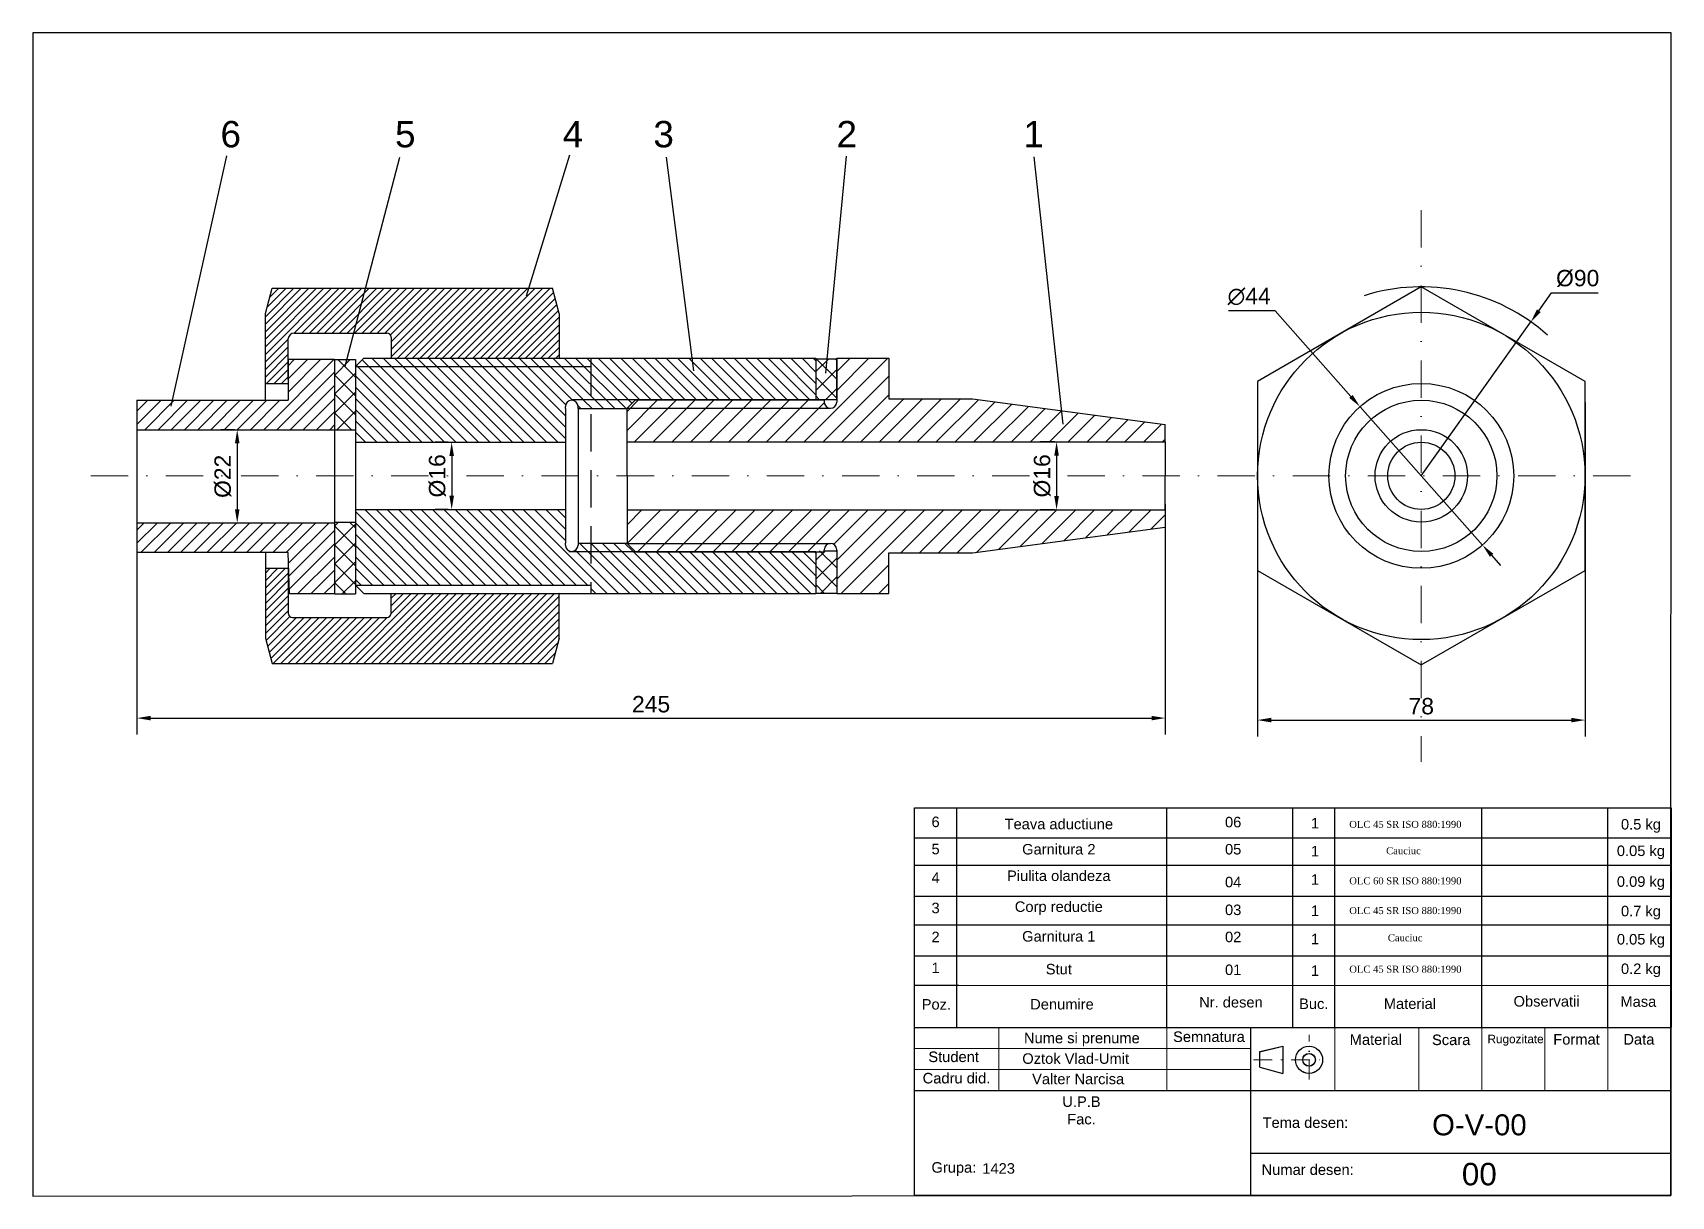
# Model space of a CAD drawing. Header units: millimetres. Extents: x -1107 to 12781, y -332 to 297.
# Drawn here: x -1107.3 to -717.3, y -331.6 to -54.6 of the extents above; entities that cross this region are included whole.
import ezdxf

# ---------------------------------------------------------------- set-up
doc = ezdxf.new("R2010")
doc.units = ezdxf.units.MM
doc.header["$LTSCALE"] = 0.7
for name, pattern in [('DASHDOT', [25.4, 12.7, -6.35, 0, -6.35]), ('DASHDOT2', [12.7, 6.35, -3.175, 0, -3.175]), ('DASHED', [19.05, 12.7, -6.35])]:
    doc.linetypes.add(name, pattern=pattern)
for name, color, linetype, lineweight in [('AXE', 1, 'DASHDOT', 5), ('Chenar', 250, 'Continuous', 30), ('cote', 250, 'DASHDOT', 15), ('hasuri', 250, 'Continuous', 15), ('indicator', 250, 'Continuous', 30), ('Muchii Acoperote', 250, 'DASHED', 30), ('Muchii Groase', 250, 'Continuous', 30)]:
    doc.layers.add(name, color=color, linetype=linetype, lineweight=lineweight)
doc.layers.add('muchii subtiri', color=250, linetype='Continuous')
doc.styles.get("Standard").update_dxf_attribs({"font": 'arial.ttf'})
doc.dimstyles.new('a3', dxfattribs={"dimscale": 1.3, "dimtxt": 3, "dimasz": 2.5, "dimexe": 3, "dimexo": 0.625, "dimgap": 1, "dimtad": 1, "dimtoh": 1, "dimdec": 0, "dimtxsty": 'Standard', "dimcen": 2.5, "dimadec": 0, "dimazin": 0, "dimtfac": 1, "dimtdec": 0, "dimtmove": 0, "dimatfit": 0, "dimfxl": 1, "dimarcsym": 0})

# ---------------------------------------------------------------- blocks, each defined once
blk = doc.blocks.new('*D42')
at = {"layer": 'cote', "color": 0, "linetype": 'Continuous', "lineweight": -2, "transparency": 16777216}
for p, q in [((-864.01, -151.98), (-867.5, -151.98)), ((-863.6, -155.23), (-863.6, -164.89)), ((-864.01, -168.14), (-867.5, -168.14))]:
    blk.add_line(p, q, dxfattribs=at)
at = {"layer": 'cote', "color": 0, "linetype": 'Continuous', "transparency": 16777216}
for points in [[(-864.14, -155.23), (-863.05, -155.23), (-863.6, -151.98)], [(-864.14, -164.89), (-863.05, -164.89), (-863.6, -168.14)]]:
    blk.add_solid(points, dxfattribs=at)
at = {"layer": 'Defpoints', "color": 0, "linetype": 'Continuous', "transparency": 16777216}
for p in [(-863.2, -151.98), (-863.6, -168.14), (-863.2, -168.14)]:
    blk.add_point(p, dxfattribs=at)
at = {"layer": 'cote', "color": 0, "linetype": 'Continuous', "transparency": 16777216, "insert": (-867, -160.06), "char_height": 3.9, "attachment_point": 5, "rotation": 90}
blk.add_mtext('%%c16', dxfattribs=at)
blk = doc.blocks.new('*D43')
at = {"layer": 'cote', "color": 0, "linetype": 'Continuous', "lineweight": -2, "transparency": 16777216}
for p, q in [((-1008.39, -152.06), (-1011.48, -152.06)), ((-1007.58, -155.31), (-1007.58, -164.81)), ((-1008.39, -168.06), (-1011.48, -168.06))]:
    blk.add_line(p, q, dxfattribs=at)
at = {"layer": 'cote', "color": 0, "linetype": 'Continuous', "transparency": 16777216}
for points in [[(-1008.12, -155.31), (-1007.04, -155.31), (-1007.58, -152.06)], [(-1008.12, -164.81), (-1007.04, -164.81), (-1007.58, -168.06)]]:
    blk.add_solid(points, dxfattribs=at)
at = {"layer": 'Defpoints', "color": 0, "linetype": 'Continuous', "transparency": 16777216}
for p in [(-1007.58, -152.06), (-1007.58, -168.06), (-1007.58, -168.06)]:
    blk.add_point(p, dxfattribs=at)
at = {"layer": 'cote', "color": 0, "linetype": 'Continuous', "transparency": 16777216, "insert": (-1010.98, -160.06), "char_height": 3.9, "attachment_point": 5, "rotation": 90}
blk.add_mtext('%%c16', dxfattribs=at)
blk = doc.blocks.new('*D44')
at = {"layer": 'cote', "color": 0, "linetype": 'Continuous', "lineweight": -2, "transparency": 16777216}
for p, q in [((-1059.25, -149.06), (-1062.53, -149.06)), ((-1058.63, -152.31), (-1058.63, -168.03)), ((-1059.25, -171.28), (-1062.53, -171.28))]:
    blk.add_line(p, q, dxfattribs=at)
at = {"layer": 'cote', "color": 0, "linetype": 'Continuous', "transparency": 16777216}
for points in [[(-1059.17, -152.31), (-1058.09, -152.31), (-1058.63, -149.06)], [(-1059.17, -168.03), (-1058.09, -168.03), (-1058.63, -171.28)]]:
    blk.add_solid(points, dxfattribs=at)
at = {"layer": 'Defpoints', "color": 0, "linetype": 'Continuous', "transparency": 16777216}
for p in [(-1058.44, -149.06), (-1058.63, -171.28), (-1058.44, -171.28)]:
    blk.add_point(p, dxfattribs=at)
at = {"layer": 'cote', "color": 0, "linetype": 'Continuous', "transparency": 16777216, "insert": (-1062.03, -160.17), "char_height": 3.9, "attachment_point": 5, "rotation": 90}
blk.add_mtext('%%c22', dxfattribs=at)
blk = doc.blocks.new('*D45')
at = {"layer": 'cote', "color": 0, "linetype": 'Continuous', "lineweight": -2, "transparency": 16777216}
for p, q in [((-811.56, -120.76), (-822.67, -120.76)), ((-793.52, -141.15), (-811.56, -120.76)), ((-762.21, -176.54), (-791.37, -143.59)), ((-760.06, -178.97), (-757.9, -181.4))]:
    blk.add_line(p, q, dxfattribs=at)
at = {"layer": 'cote', "color": 0, "linetype": 'Continuous', "transparency": 16777216}
for points in [[(-793.12, -140.79), (-793.93, -141.51), (-791.37, -143.59)], [(-759.65, -178.61), (-760.46, -179.33), (-762.21, -176.54)]]:
    blk.add_solid(points, dxfattribs=at)
at = {"layer": 'Defpoints', "color": 0, "linetype": 'Continuous', "transparency": 16777216}
for p in [(-791.37, -143.59), (-762.21, -176.54)]:
    blk.add_point(p, dxfattribs=at)
at = {"layer": 'cote', "color": 0, "linetype": 'Continuous', "transparency": 16777216, "insert": (-817.77, -117.36), "char_height": 3.9, "attachment_point": 5}
blk.add_mtext('∅44', dxfattribs=at)
blk = doc.blocks.new('*D46')
at = {"layer": 'cote', "color": 0, "linetype": 'Continuous', "lineweight": -2, "transparency": 16777216}
for p, q in [((-748.82, -120.74), (-745.76, -116.45)), ((-745.76, -116.45), (-734.65, -116.45)), ((-776.79, -160.06), (-750.7, -123.39))]:
    blk.add_line(p, q, dxfattribs=at)
at = {"layer": 'cote', "color": 0, "linetype": 'Continuous', "transparency": 16777216}
blk.add_solid([(-749.26, -120.43), (-748.38, -121.06), (-750.7, -123.39)], dxfattribs=at)
at = {"layer": 'Defpoints', "color": 0, "linetype": 'Continuous', "transparency": 16777216}
for p in [(-750.7, -123.39), (-776.79, -160.06)]:
    blk.add_point(p, dxfattribs=at)
at = {"layer": 'cote', "color": 0, "linetype": 'Continuous', "transparency": 16777216, "insert": (-739.56, -113.05), "char_height": 3.9, "attachment_point": 5}
blk.add_mtext('%%C90', dxfattribs=at)
blk = doc.blocks.new('*D47')
at = {"layer": 'cote', "color": 0, "linetype": 'Continuous', "lineweight": -2, "transparency": 16777216}
for p, q in [((-1082.5, -166.8), (-1082.5, -221.63)), ((-837.75, -166.8), (-837.75, -221.63)), ((-1079.25, -217.73), (-841, -217.73))]:
    blk.add_line(p, q, dxfattribs=at)
at = {"layer": 'cote', "color": 0, "linetype": 'Continuous', "transparency": 16777216}
for points in [[(-1079.25, -217.19), (-1079.25, -218.27), (-1082.5, -217.73)], [(-841, -217.19), (-841, -218.27), (-837.75, -217.73)]]:
    blk.add_solid(points, dxfattribs=at)
at = {"layer": 'Defpoints', "color": 0, "linetype": 'Continuous', "transparency": 16777216}
for p in [(-1082.5, -165.99), (-837.75, -165.99), (-837.75, -217.73)]:
    blk.add_point(p, dxfattribs=at)
at = {"layer": 'cote', "color": 0, "linetype": 'Continuous', "transparency": 16777216, "insert": (-960.12, -214.44), "char_height": 3.9, "attachment_point": 5}
blk.add_mtext('245', dxfattribs=at)
blk = doc.blocks.new('*D48')
at = {"layer": 'cote', "color": 0, "linetype": 'Continuous', "lineweight": -2, "transparency": 16777216}
for p, q in [((-815.76, -142.61), (-815.76, -222.1)), ((-737.82, -142.61), (-737.82, -222.1)), ((-812.51, -218.2), (-741.07, -218.2))]:
    blk.add_line(p, q, dxfattribs=at)
at = {"layer": 'cote', "color": 0, "linetype": 'Continuous', "transparency": 16777216}
for points in [[(-812.51, -217.66), (-812.51, -218.75), (-815.76, -218.2)], [(-741.07, -217.66), (-741.07, -218.75), (-737.82, -218.2)]]:
    blk.add_solid(points, dxfattribs=at)
at = {"layer": 'Defpoints', "color": 0, "linetype": 'Continuous', "transparency": 16777216}
for p in [(-815.76, -141.8), (-737.82, -141.8), (-737.82, -218.2)]:
    blk.add_point(p, dxfattribs=at)
at = {"layer": 'cote', "color": 0, "linetype": 'Continuous', "transparency": 16777216, "insert": (-776.79, -214.91), "char_height": 3.9, "attachment_point": 5}
blk.add_mtext('78', dxfattribs=at)

msp = doc.modelspace()

# ---------------------------------------------------------------- hatches: boundary and pattern name
at = {"layer": 'hasuri', "linetype": 'Continuous', "true_color": 0x1de241}
h = msp.add_hatch(dxfattribs=at)
h.set_pattern_fill('ANSI31', color=102, scale=0.7)
h.set_pattern_definition([(45, (-13.2625, 13.0824), (-1.571545, 1.571545), [])])
h.paths.add_polyline_path([(-1035.5, -149.06), (-1035.5, -132.36), (-1046.62, -132.36), (-1046.5, -142.06), (-1082.5, -142.06), (-1082.5, -149.06)])
h.paths.add_polyline_path([(-1046.5, -178.28), (-1046.16, -188.14), (-1035.5, -188.14), (-1035.5, -171.28), (-1082.5, -171.28), (-1082.5, -178.28)])
at = {"layer": 'hasuri', "linetype": 'Continuous'}
h = msp.add_hatch(dxfattribs=at)
h.set_pattern_fill('ANSI37', color=140)
h.set_pattern_definition([(45, (-1237.501, -392.0293), (-2.245064, 2.245064), []), (135, (-1237.501, -392.0293), (-2.245064, -2.245064), [])])
h.paths.add_polyline_path([(-1030.5, -132.36), (-1035.5, -132.36), (-1035.5, -149.06), (-1030.5, -149.06)])
h.paths.add_polyline_path([(-1030.5, -171.06), (-1035.5, -171.06), (-1035.5, -188.14), (-1030.5, -188.14)])
h = msp.add_hatch(dxfattribs=at)
h.set_pattern_fill('ANSI31', color=50)
h.set_pattern_definition([(45, (-13.2625, 13.0824), (-2.245064, 2.245064), [])])
h.paths.add_polyline_path([(-837.75, -147.85), (-883.58, -141.74), (-903.52, -141.74), (-903.52, -132.07), (-915.91, -132.07), (-915.91, -141.98), (-915.91, -142.48, -0.414214), (-917.41, -143.98), (-965.84, -143.98), (-965.84, -151.98), (-837.75, -151.98)])
h.paths.add_polyline_path([(-918.91, -142.48), (-918.91, -141.98), (-963.84, -141.98), (-965.84, -143.98), (-917.41, -143.98, -0.414214)], flags=17)
h.paths.add_polyline_path([(-837.75, -168.14), (-965.84, -168.14), (-965.84, -176.14), (-917.41, -176.14, -0.414214), (-915.91, -177.64), (-915.91, -178.14), (-915.91, -188.05), (-903.52, -188.05), (-903.52, -178.38), (-883.58, -178.38), (-837.75, -172.27)])
h.paths.add_polyline_path([(-917.41, -176.14), (-965.84, -176.14), (-963.92, -178.06), (-920.91, -178.06), (-918.9, -178.14), (-918.91, -177.73, -0.431681)], flags=17)
h = msp.add_hatch(dxfattribs=at)
h.set_pattern_fill('ANSI37', color=230)
h.set_pattern_definition([(45, (-1217.9108, -391.841), (-2.245064, 2.245064), []), (135, (-1217.9108, -391.841), (-2.245064, -2.245064), [])])
h.paths.add_polyline_path([(-920.91, -141.87), (-915.91, -141.87), (-915.91, -132.17), (-920.91, -132.17)])
h.paths.add_polyline_path([(-920.91, -177.87), (-920.91, -187.95), (-915.91, -187.95), (-915.91, -177.87)])
at = {"layer": 'muchii subtiri', "linetype": 'Continuous', "true_color": 0xf98406}
h = msp.add_hatch(dxfattribs=at)
h.set_pattern_fill('ANSI31', color=30, scale=0.4)
h.set_pattern_definition([(45, (-13.2625, 13.0824), (-0.8980256, 0.8980256), [])])
h.paths.add_polyline_path([(-981.99, -132.06), (-981.99, -130.3), (-981.99, -121.41), (-983.6, -115.41), (-1050.32, -115.41), (-1051.92, -121.41), (-1051.92, -138.06), (-1046.55, -138.06), (-1046.62, -132.36), (-1046.5, -132.36), (-1046.5, -127.75, -0.436206), (-1045.11, -126.06), (-1022.98, -126.06, -0.414214), (-1021.98, -127.06), (-1021.98, -132.06)])
h.paths.add_polyline_path([(-983.6, -204.71), (-981.99, -198.71), (-981.99, -189.82), (-981.99, -188.06), (-1021.98, -188.06), (-1021.98, -192.77, -0.414214), (-1022.98, -193.77), (-1045.5, -193.77, -0.414214), (-1046.5, -192.77), (-1046.5, -182.06), (-1051.92, -182.06), (-1051.92, -198.71), (-1050.32, -204.71)])
at = {"layer": 'muchii subtiri', "linetype": 'Continuous'}
h = msp.add_hatch(dxfattribs=at)
h.set_pattern_fill('ANSI31', color=256, scale=0.6, angle=90)
h.set_pattern_definition([(135, (-13.2625, 13.0824), (-1.3470384, -1.3470384), [])])
h.paths.add_polyline_path([(-980.5, -144.06), (-980.5, -143.56, -0.414214), (-979, -142.06), (-979.07, -141.98), (-974.43, -141.98), (-974.43, -134.06), (-1030.5, -134.06), (-1030.5, -134.06), (-1030.5, -152.06), (-980.5, -152.06)])
h.paths.add_polyline_path([(-974.43, -132.06), (-1028.5, -132.06), (-1030.5, -134.06), (-974.43, -134.06)])
h.paths.add_polyline_path([(-920.91, -132.06), (-974.43, -132.06), (-974.43, -134.06), (-974.43, -141.98), (-920.91, -141.98)])
h.paths.add_polyline_path([(-920.91, -178.14), (-963.84, -178.14), (-974.43, -178.09), (-974.43, -188.06), (-920.91, -188.06), (-920.91, -187.95)])
h.paths.add_polyline_path([(-963.84, -141.98), (-974.43, -141.98), (-974.43, -144.06), (-965.84, -144.06), (-965.84, -143.98)])
h.paths.add_polyline_path([(-965.92, -176.06), (-974.43, -176.06), (-974.43, -178.06), (-963.92, -178.06)])
h.paths.add_polyline_path([(-974.43, -141.98), (-979, -142.06, -0.414214), (-977.5, -143.56), (-977.5, -144.06), (-974.43, -144.06)], flags=17)
h.paths.add_polyline_path([(-974.43, -176.06), (-977.5, -176.06), (-977.5, -176.56, -0.414214), (-979, -178.06), (-974.43, -178.06)], flags=17)
h.paths.add_polyline_path([(-974.43, -178.06), (-979, -178.06, -0.414214), (-980.5, -176.56), (-980.5, -176.06), (-980.5, -168.06), (-1030.5, -168.06), (-1030.5, -186.06), (-1030.5, -186.06), (-974.43, -186.06)])

# ---------------------------------------------------------------- linework, layer by layer
at = {"layer": 'AXE'}
for p, q in [((-776.79, -96.83), (-776.79, -228.15)), ((-1093.47, -160.06), (-723.02, -160.06))]:
    msp.add_line(p, q, dxfattribs=at)
at = {"layer": 'Chenar', "linetype": 'Continuous'}
for p, q in [((-717.3, -54.57), (-1107.29, -54.57)), ((-1107.29, -54.57), (-1107.29, -331.56)), ((-717.38, -331.39), (-717.3, -54.57)), ((-1107.29, -331.56), (-717.38, -331.39))]:
    msp.add_line(p, q, dxfattribs=at)
at = {"layer": 'Chenar', "color": 30, "linetype": 'Continuous', "true_color": 0xf98406}
for p, q in [((-1051.92, -142.06), (-1051.92, -121.41)), ((-1051.92, -178.28), (-1051.92, -198.71))]:
    msp.add_line(p, q, dxfattribs=at)
at = {"layer": 'Chenar', "color": 50, "linetype": 'Continuous'}
for q in [(-965.84, -143.98), (-965.84, -176.14)]:
    msp.add_line((-965.84, -160.06), q, dxfattribs=at)
at = {"layer": 'indicator', "color": 182, "linetype": 'Continuous', "true_color": 0x2405bd}
for p, q in [((-897.38, -246.27), (-897.38, -239.06)), ((-897.38, -239.06), (-717.35, -239.06)), ((-887.38, -246.27), (-887.38, -239.06)), ((-837.38, -246.27), (-837.38, -239.06)), ((-807.38, -246.27), (-807.38, -239.06)), ((-797.38, -246.27), (-797.38, -239.06)), ((-762.38, -246.27), (-762.38, -239.06)), ((-732.38, -246.27), (-732.38, -239.06)), ((-897.38, -291.39), (-717.38, -291.39))]:
    msp.add_line(p, q, dxfattribs=at)
at = {"layer": 'indicator', "linetype": 'Continuous'}
for p, q in [((-897.38, -331.38), (-897.38, -291.38)), ((-897.38, -291.38), (-717.38, -291.38)), ((-897.38, -331.39), (-897.38, -291.39)), ((-817.38, -331.38), (-817.38, -291.38)), ((-817.38, -331.39), (-817.38, -291.39)), ((-717.38, -291.38), (-717.38, -331.38)), ((-717.38, -291.39), (-717.38, -331.39)), ((-815.22, -297.13), (-809.73, -295.83)), ((-815.22, -297.15), (-809.73, -295.85)), ((-809.73, -295.83), (-809.73, -302.31)), ((-809.73, -295.85), (-809.73, -302.33)), ((-815.22, -300.82), (-815.22, -297.13)), ((-815.22, -300.84), (-815.22, -297.15)), ((-815.22, -300.82), (-809.73, -302.31)), ((-815.22, -300.84), (-809.73, -302.33)), ((-897.38, -306.38), (-717.38, -306.38)), ((-897.38, -306.39), (-717.38, -306.39)), ((-717.38, -321.38), (-817.38, -321.38)), ((-717.38, -321.39), (-817.38, -321.39)), ((-717.38, -331.38), (-897.38, -331.38)), ((-717.38, -331.39), (-897.38, -331.39))]:
    msp.add_line(p, q, dxfattribs=at)
at = {"layer": 'indicator', "linetype": 'Continuous', "lineweight": 20}
for p, q in [((-877.38, -306.38), (-877.38, -291.38)), ((-877.38, -306.39), (-877.38, -291.39)), ((-837.38, -306.38), (-837.38, -291.38)), ((-837.38, -306.39), (-837.38, -291.39)), ((-797.38, -306.38), (-797.38, -291.38)), ((-797.38, -306.39), (-797.38, -291.39)), ((-777.38, -306.38), (-777.38, -291.38)), ((-777.38, -306.39), (-777.38, -291.39)), ((-762.38, -306.38), (-762.38, -291.38)), ((-762.38, -306.39), (-762.38, -291.39)), ((-747.38, -306.38), (-747.38, -291.38)), ((-747.38, -306.39), (-747.38, -291.39)), ((-732.38, -306.38), (-732.38, -291.38)), ((-732.38, -306.39), (-732.38, -291.39)), ((-897.38, -296.38), (-817.38, -296.38)), ((-897.38, -296.39), (-817.38, -296.39)), ((-897.38, -301.38), (-817.38, -301.38)), ((-897.38, -301.39), (-817.38, -301.39))]:
    msp.add_line(p, q, dxfattribs=at)
at = {"layer": 'indicator', "color": 1, "linetype": 'DASHDOT2', "lineweight": 5}
for p, q in [((-803.51, -303.71), (-803.51, -293.1)), ((-803.51, -303.73), (-803.51, -293.12)), ((-816.75, -299.07), (-799.02, -299.07)), ((-816.75, -299.09), (-799.02, -299.09))]:
    msp.add_line(p, q, dxfattribs=at)
at = {"layer": 'indicator', "linetype": 'Continuous'}
for centre, radius in [((-803.51, -299.07), 3.24), ((-803.51, -299.09), 3.24), ((-803.51, -299.07), 1.51), ((-803.51, -299.09), 1.51)]:
    msp.add_circle(centre, radius, dxfattribs=at)
at = {"layer": 'Muchii Acoperote'}
msp.add_line((-974.43, -132.06), (-974.43, -188.06), dxfattribs=at)
at = {"layer": 'Muchii Groase', "color": 30, "linetype": 'Continuous', "true_color": 0xf98406}
for p, q in [((-1051.92, -121.41), (-1050.32, -115.41)), ((-1050.32, -115.41), (-983.6, -115.41)), ((-981.99, -121.41), (-983.6, -115.41)), ((-981.99, -121.41), (-981.99, -130.3)), ((-1046.5, -132.36), (-1046.5, -127.36)), ((-1045.11, -126.06), (-1022.98, -126.06)), ((-1021.98, -127.06), (-1021.98, -132.06)), ((-1046.5, -132.36), (-1046.5, -138.06)), ((-981.99, -130.3), (-981.99, -132.06)), ((-1051.92, -138.06), (-1046.5, -138.06)), ((-1051.92, -182.06), (-1046.5, -182.06)), ((-1046.5, -182.06), (-1046.5, -192.77)), ((-1021.98, -192.77), (-1021.98, -188.06)), ((-981.99, -189.82), (-981.99, -188.06)), ((-981.99, -198.71), (-981.99, -189.82)), ((-1045.5, -193.77), (-1022.98, -193.77)), ((-1051.92, -198.71), (-1050.32, -204.71)), ((-981.99, -198.71), (-983.6, -204.71)), ((-1050.32, -204.71), (-983.6, -204.71))]:
    msp.add_line(p, q, dxfattribs=at)
at = {"layer": 'Muchii Groase', "color": 102, "linetype": 'Continuous', "true_color": 0x1de241}
for p, q in [((-1035.5, -132.36), (-1046.62, -132.36)), ((-1046.62, -132.36), (-1046.5, -142.06)), ((-1035.5, -132.36), (-1035.5, -188.14)), ((-1035.5, -132.36), (-1035.5, -188.14)), ((-1082.5, -142.06), (-1082.5, -178.28)), ((-1082.5, -142.06), (-1046.5, -142.06)), ((-1082.5, -149.06), (-1035.5, -149.06)), ((-1035.5, -171.28), (-1082.5, -171.28)), ((-1046.5, -178.28), (-1082.5, -178.28)), ((-1046.16, -188.14), (-1046.5, -178.28)), ((-1035.5, -188.14), (-1046.16, -188.14))]:
    msp.add_line(p, q, dxfattribs=at)
at = {"layer": 'Muchii Groase', "color": 140, "linetype": 'Continuous'}
for p, q in [((-1035.5, -132.36), (-1030.5, -132.36)), ((-1030.5, -132.36), (-1030.5, -188.14)), ((-1030.5, -134.06), (-1030.5, -186.06)), ((-1035.5, -188.14), (-1030.5, -188.14))]:
    msp.add_line(p, q, dxfattribs=at)
at = {"layer": 'Muchii Groase', "linetype": 'Continuous'}
for p, q in [((-1030.5, -134.06), (-1028.5, -132.06)), ((-1028.5, -132.06), (-974.43, -132.06)), ((-920.91, -132.06), (-920.91, -141.98)), ((-980.5, -144.06), (-980.5, -143.56)), ((-980.5, -144.06), (-980.5, -176.06)), ((-977.5, -144.06), (-977.5, -143.56)), ((-977.5, -144.06), (-977.5, -176.06)), ((-980.5, -176.56), (-980.5, -176.06)), ((-977.5, -176.06), (-977.5, -176.56)), ((-920.91, -178.06), (-920.91, -188.06)), ((-1030.5, -186.06), (-1028.5, -188.06))]:
    msp.add_line(p, q, dxfattribs=at)
at = {"layer": 'Muchii Groase'}
for p, q in [((-1028.5, -132.06), (-920.91, -132.06)), ((-977.5, -144.06), (-965.84, -144.06)), ((-1030.5, -152.06), (-980.5, -152.06)), ((-1030.5, -168.06), (-980.5, -168.06)), ((-977.5, -176.06), (-965.84, -176.06)), ((-1028.5, -188.06), (-920.91, -188.06))]:
    msp.add_line(p, q, dxfattribs=at)
at = {"layer": 'Muchii Groase', "color": 230, "linetype": 'Continuous'}
for p, q in [((-920.91, -132.17), (-920.91, -141.98)), ((-920.91, -132.17), (-915.91, -132.17)), ((-915.91, -132.17), (-915.91, -142.48)), ((-920.91, -178.06), (-920.91, -187.95)), ((-915.91, -177.64), (-915.91, -187.95)), ((-920.91, -187.95), (-915.91, -187.95))]:
    msp.add_line(p, q, dxfattribs=at)
at = {"layer": 'Muchii Groase', "color": 50, "linetype": 'Continuous'}
for p, q in [((-915.91, -141.98), (-915.91, -132.07)), ((-915.91, -132.07), (-903.52, -132.07)), ((-903.52, -132.07), (-903.52, -141.74)), ((-965.84, -143.98), (-963.84, -141.98)), ((-963.84, -141.98), (-918.9, -141.98)), ((-918.91, -141.98), (-918.91, -142.48)), ((-915.91, -141.98), (-915.91, -142.48)), ((-903.52, -141.74), (-883.58, -141.74)), ((-883.58, -141.74), (-837.75, -147.85)), ((-837.75, -151.98), (-837.75, -147.85)), ((-965.84, -151.98), (-837.75, -151.98)), ((-837.75, -151.98), (-837.75, -160.06)), ((-837.75, -168.14), (-837.75, -160.06)), ((-965.84, -168.14), (-837.75, -168.14)), ((-837.75, -168.14), (-837.75, -172.27)), ((-883.58, -178.38), (-837.75, -172.27)), ((-965.84, -176.14), (-963.84, -178.14)), ((-963.84, -178.14), (-918.9, -178.14)), ((-918.9, -178.14), (-918.91, -177.64)), ((-915.91, -178.14), (-915.91, -177.64)), ((-915.91, -178.14), (-915.91, -188.05)), ((-903.52, -188.05), (-903.52, -178.38)), ((-903.52, -178.38), (-883.58, -178.38)), ((-915.91, -188.05), (-903.52, -188.05))]:
    msp.add_line(p, q, dxfattribs=at)
at = {"layer": 'Muchii Groase', "color": 230}
for p, q in [((-920.91, -141.87), (-915.91, -141.87)), ((-918.9, -177.87), (-915.91, -177.87))]:
    msp.add_line(p, q, dxfattribs=at)
at = {"layer": 'Muchii Groase', "color": 140}
for p, q in [((-1035.5, -149.06), (-1030.5, -149.06)), ((-1035.5, -171.06), (-1030.5, -171.06))]:
    msp.add_line(p, q, dxfattribs=at)
at = {"layer": 'Muchii Groase', "color": 182, "linetype": 'Continuous', "true_color": 0x2405bd}
for p, q in [((-717.35, -239.06), (-717.35, -291.39)), ((-897.38, -291.39), (-897.38, -246.27)), ((-887.38, -291.39), (-887.38, -246.27)), ((-837.38, -291.39), (-837.38, -246.27)), ((-807.38, -291.39), (-807.38, -246.27)), ((-797.38, -291.39), (-797.38, -246.27)), ((-762.38, -291.39), (-762.38, -246.27)), ((-732.38, -291.39), (-732.38, -246.27)), ((-897.38, -260.1), (-897.38, -252.72)), ((-897.38, -266.92), (-897.38, -260.1)), ((-897.38, -274.3), (-897.38, -266.92)), ((-897.38, -281.3), (-897.38, -274.3)), ((-897.38, -291.39), (-897.38, -281.3)), ((-897.38, -281.3), (-886.88, -281.3)), ((-886.88, -281.3), (-717.36, -281.36))]:
    msp.add_line(p, q, dxfattribs=at)
at = {"layer": 'Muchii Groase', "linetype": 'Continuous'}
msp.add_lwpolyline([(-815.76, -182.56), (-776.79, -205.06), (-737.82, -182.56), (-737.82, -137.56), (-776.79, -115.06), (-815.76, -137.56)], close=True, dxfattribs=at)
for radius in [38.97, 22, 18, 11, 8]:
    msp.add_circle((-776.79, -160.06), radius, dxfattribs=at)
at = {"layer": 'Muchii Groase', "color": 30, "linetype": 'Continuous', "true_color": 0xf98406}
for centre, radius, start, end in [((-1045.02, -127.55), 1.49, 93.3784, 172.3531), ((-1022.98, -127.06), 1, 0, 90), ((-1045.5, -192.77), 1, 180, 270), ((-1022.98, -192.77), 1, 270, 0)]:
    msp.add_arc(centre, radius, start, end, dxfattribs=at)
at = {"layer": 'Muchii Groase', "linetype": 'Continuous'}
for centre, start, end in [((-979, -143.56), 0, 180), ((-979, -176.56), 180, 0)]:
    msp.add_arc(centre, 1.5, start, end, dxfattribs=at)
at = {"layer": 'Muchii Groase', "color": 50, "linetype": 'Continuous'}
for centre, start, end in [((-917.41, -142.48), 180, 0), ((-917.41, -177.64), 0, 180)]:
    msp.add_arc(centre, 1.5, start, end, dxfattribs=at)
at = {"layer": 'muchii subtiri', "linetype": 'Continuous'}
for p, q in [((-1074.34, -143.43), (-1061.07, -83.89)), ((-1032.9, -133.96), (-1019.89, -84.16)), ((-989.74, -117.21), (-979.44, -83.65)), ((-949.92, -135.08), (-956.42, -84.19)), ((-918.49, -135.62), (-913.62, -83.92)), ((-862.04, -147.78), (-868.91, -84.09)), ((-920.91, -141.98), (-979.07, -141.98))]:
    msp.add_line(p, q, dxfattribs=at)
at = {"layer": 'muchii subtiri', "color": 30, "linetype": 'Continuous', "true_color": 0xf98406}
for p, q in [((-981.99, -132.3), (-981.99, -132.3)), ((-981.99, -187.82), (-981.99, -187.82))]:
    msp.add_line(p, q, dxfattribs=at)
at = {"layer": 'muchii subtiri'}
for p, q in [((-1030.5, -134.06), (-974.43, -134.06)), ((-979.73, -178.06), (-920.91, -178.06)), ((-1030.5, -186.06), (-974.43, -186.06))]:
    msp.add_line(p, q, dxfattribs=at)
at = {"layer": 'muchii subtiri', "color": 50, "linetype": 'Continuous'}
for p, q in [((-965.84, -143.98), (-917.41, -143.98)), ((-965.84, -176.14), (-917.41, -176.14))]:
    msp.add_line(p, q, dxfattribs=at)
at = {"layer": 'muchii subtiri', "color": 182, "linetype": 'Continuous', "true_color": 0x2405bd}
for p, q in [((-897.38, -246.27), (-869.71, -246.27)), ((-869.71, -246.27), (-717.35, -246.27)), ((-897.38, -252.72), (-882.82, -252.72)), ((-882.82, -252.72), (-717.36, -252.77)), ((-897.38, -260.1), (-887.61, -260.1)), ((-887.61, -260.1), (-717.36, -260.1)), ((-897.38, -266.92), (-890.2, -266.92)), ((-890.2, -266.92), (-717.36, -266.97)), ((-897.38, -274.3), (-889.64, -274.3)), ((-889.64, -274.3), (-717.36, -274.35))]:
    msp.add_line(p, q, dxfattribs=at)
at = {"layer": 'muchii subtiri', "linetype": 'Continuous'}
msp.add_arc((-776.79, -160.06), 45, 48.07, 107.6078, dxfattribs=at)

# ---------------------------------------------------------------- texts
at = {"layer": 'cote', "linetype": 'Continuous', "char_height": 2.5, "attachment_point": 1}
for s, width, insert in [('\\pxqc;Poz.', 7.1127, (-895.77, -284.62)), ('\\pxqc;Denumire', 40.6098, (-882.62, -284.6)), ('\\pxqc;Nr. desen', 27.5155, (-835.86, -284.12)), ('\\pxqc;Buc.', 7.181, (-805.97, -284.48)), ('\\pxqc;Material', 31.8226, (-795.41, -284.47)), ('\\pxqc;Observatii', 25.6479, (-759.79, -283.9)), ('\\pxqc;Masa', 11.8971, (-731.07, -283.96))]:
    msp.add_mtext_dynamic_manual_height_columns(s, width=width, gutter_width=12.5, heights=[0], dxfattribs=dict(at, insert=insert))
at = {"layer": 'indicator', "linetype": 'Continuous'}
for s, width, gutter_width, insert, char_height, attachment_point in [('\\pxqc;6', 6.9036, 12.5, (-895.85, -241.18), 2.5, 1), ('\\pxqc;Teava aductiune', 34.7296, 12.5, (-880.43, -241.69), 2.5, 1), ('\\pxqc;06', 14.5835, 12.5, (-828.86, -241.24), 2.5, 1), ('1', 4.2445, 12.5, (-803.06, -241.49), 2.5, 1), ('\\pxqc;0.5 kg', 12.5424, 12.5, (-730.78, -241.76), 2.5, 1), ('{\\fTimes New Roman|b0|i0|c0|p18;\\H0.66667x;OLC 45 SR ISO 880:1990}', 56.7544, 12.5, (-793.93, -242.19), 2.5, 1), ('\\pxqc;5', 6.9036, 12.5, (-895.85, -247.64), 2.5, 1), ('\\pxqc;Garnitura 2', 34.7296, 12.5, (-880.43, -247.7), 2.5, 1), ('\\pxqc;05', 14.5835, 12.5, (-828.86, -247.7), 2.5, 1), ('1', 4.2445, 12.5, (-803.06, -248.15), 2.5, 1), ('{\\fTimes New Roman|b0|i0|c0|p18;\\H0.66667x;Cauciuc}', 56.7544, 12.5, (-785.15, -248.47), 2.5, 1), ('\\pxqc;0.05 kg', 12.5424, 12.5, (-730.78, -248.07), 2.5, 1), ('\\pxqc;4', 6.9036, 12.5, (-895.85, -254.47), 2.5, 1), ('\\pxqc;Piulita olandeza', 34.7296, 12.5, (-880.43, -254.01), 2.5, 1), ('\\pxqc;04', 14.5835, 12.5, (-828.86, -255.51), 2.5, 1), ('1', 4.2445, 12.5, (-803.06, -254.91), 2.5, 1), ('{\\fTimes New Roman|b0|i0|c0|p18;\\H0.66667x;OLC 60 SR ISO 880:1990}', 56.7544, 12.5, (-793.93, -255.64), 2.5, 1), ('\\pxqc;0.09 kg', 12.5424, 12.5, (-730.78, -255.39), 2.5, 1), ('\\pxqc;Corp reductie', 34.7296, 12.5, (-880.43, -261.37), 2.5, 1), ('\\pxqc;3', 6.9036, 12.5, (-895.85, -261.68), 2.5, 1), ('\\pxqc;03', 14.5835, 12.5, (-828.86, -262.12), 2.5, 1), ('1', 4.2445, 12.5, (-803.06, -262.34), 2.5, 1), ('{\\fTimes New Roman|b0|i0|c0|p18;\\H0.66667x;OLC 45 SR ISO 880:1990}', 56.7544, 12.5, (-793.93, -262.72), 2.5, 1), ('\\pxqc;0.7 kg', 12.5424, 12.5, (-730.78, -262.41), 2.5, 1), ('\\pxqc;2', 6.9036, 12.5, (-895.85, -268.58), 2.5, 1), ('\\pxqc;Garnitura 1', 34.7296, 12.5, (-880.43, -268.43), 2.5, 1), ('\\pxqc;02', 14.5835, 12.5, (-828.86, -268.58), 2.5, 1), ('1', 4.2445, 12.5, (-803.06, -269.07), 2.5, 1), ('\\pxqc;0.05 kg', 12.5424, 12.5, (-730.78, -269.13), 2.5, 1), ('\\pxql;{\\fTimes New Roman|b0|i0|c0|p18;\\H0.66667x;Cauciuc}', 56.7544, 12.5, (-784.75, -269.2), 2.5, 1), ('\\pxqc;1', 6.9036, 12.5, (-895.85, -275.94), 2.5, 1), ('\\pxqc;Stut', 34.7296, 12.5, (-880.43, -276.24), 2.5, 1), ('\\pxqc;01', 14.5835, 12.5, (-828.86, -276.39), 2.5, 1), ('1', 4.2445, 12.5, (-803.06, -276.6), 2.5, 1), ('{\\fTimes New Roman|b0|i0|c0|p18;\\H0.66667x;OLC 45 SR ISO 880:1990}', 56.7544, 12.5, (-793.93, -276.67), 2.5, 1), ('\\pxqc;0.2 kg', 12.5424, 12.5, (-730.78, -276.15), 2.5, 1), ('Nume si prenume', 34.4883, 12.5, (-871.36, -292.63), 2.5, 1), ('Semnatura', 18.4711, 12.5, (-835.87, -292.32), 2.5, 1), ('Semnatura', 18.4711, 12.5, (-835.87, -292.34), 2.5, 1), ('Nume si prenume', 34.4883, 12.5, (-871.36, -292.65), 2.5, 1), ('Material', 17.5018, 12.5, (-793.83, -293), 2.5, 1), ('Material', 17.5018, 12.5, (-793.83, -293.02), 2.5, 1), ('Scara', 20, 12.5, (-774.23, -293.06), 2.5, 1), ('Scara', 20, 12.5, (-774.24, -293.08), 2.5, 1), ('Rugozitate', 12.5661, 12.5, (-761.02, -293.11), 2, 1), ('Rugozitate', 12.5661, 12.5, (-761.02, -293.13), 2, 1), ('Format', 12.8186, 12.5, (-745.37, -292.95), 2.5, 1), ('Format', 12.8186, 12.5, (-745.38, -292.97), 2.5, 1), ('Data', 11.1262, 12.5, (-728.69, -292.95), 2.5, 1), ('Data', 11.1262, 12.5, (-728.69, -292.97), 2.5, 1), ('Oztok Vlad-Umit', 35.964, 12.5, (-871.76, -297.54), 2.5, 1), ('Cadru did.', 17.5446, 12.5, (-895.48, -302.19), 2.5, 1), ('Cadru did.', 17.5446, 12.5, (-895.48, -302.21), 2.5, 1), ('\\pxqc;Valter Narcisa', 33.9059, 12.5, (-875.42, -302.39), 2.5, 1), ('\\pxqc;U.P.B\\PFac.', 23.2509, 12.5, (-869.3, -314.5), 2.5, 7), ('\\pxqc;U.P.B\\PFac.', 23.2509, 12.5, (-869.3, -314.48), 2.5, 7), ('\\pxqc;O-V-00', 103.229, 25, (-814.58, -312.06), 5, 1), ('Tema desen:', 29.544, 12.5, (-814.56, -312.76), 2.5, 1), ('Tema desen:', 29.544, 12.5, (-814.56, -312.78), 2.5, 1), ('Grupa:', 15.0818, 12.5, (-893.38, -323.44), 2.5, 1), ('Grupa:', 15.0818, 12.5, (-893.38, -323.46), 2.5, 1), ('1423', 18.4052, 12.5, (-881.28, -323.69), 2.5, 1), ('\\pxqc;00', 260.8496, 26.78, (-893.4, -323.61), 5.357, 1), ('Numar desen:', 33.3018, 12.5, (-814.8, -323.97), 2.5, 1), ('Numar desen:', 33.3018, 12.5, (-814.8, -323.99), 2.5, 1)]:
    msp.add_mtext_dynamic_manual_height_columns(s, width=width, gutter_width=gutter_width, heights=[0], dxfattribs=dict(at, insert=insert, char_height=char_height, attachment_point=attachment_point))
at = {"layer": 'indicator', "linetype": 'Continuous', "char_height": 2.5, "attachment_point": 2}
for insert in [(-888.11, -297.1), (-888.11, -297.12)]:
    msp.add_mtext('Student', dxfattribs=dict(at, insert=insert))
at = {"layer": 'muchii subtiri', "linetype": 'Continuous', "char_height": 6.274, "attachment_point": 1}
for s, insert in [('\\pxqc;6', (-1072.2, -75.57)), ('\\pxqc;5', (-1030.65, -75.57)), ('\\pxqc;4', (-990.75, -75.57)), ('\\pxqc;3', (-969.16, -75.57)), ('\\pxqc;2', (-925.56, -75.57)), ('\\pxqc;1', (-881.09, -75.57))]:
    msp.add_mtext_dynamic_manual_height_columns(s, width=24.052, gutter_width=31.37, heights=[0], dxfattribs=dict(at, insert=insert))

# ---------------------------------------------------------------- dimensions: what is measured, and where the dimension line sits
at = {"layer": 'cote', "linetype": 'Continuous'}
dim = msp.add_radius_dim(center=(-776.79, -160.06), mpoint=(-750.7, -123.39), text='%%C90', dimstyle='a3', dxfattribs=at)
dim.commit()
dim.dimension.update_dxf_attribs({"geometry": '*D46', "text_midpoint": (-739.56, -116.45), "dimtype": 164})
dim = msp.add_diameter_dim_2p(p1=(-762.21, -176.54), p2=(-791.37, -143.59), dimstyle='a3', dxfattribs=at)
dim.commit()
dim.dimension.update_dxf_attribs({"geometry": '*D45', "text_midpoint": (-817.77, -120.76), "dimtype": 163})
for base, p1, p2, picture, middle in [((-737.82, -218.2), (-815.76, -141.8), (-737.82, -141.8), '*D48', (-776.79, -214.91)), ((-837.75, -217.73), (-1082.5, -165.99), (-837.75, -165.99), '*D47', (-960.12, -214.44))]:
    dim = msp.add_linear_dim(base=base, p1=p1, p2=p2, dimstyle='a3', dxfattribs=at)
    dim.commit()
    dim.dimension.update_dxf_attribs({"geometry": picture, "text_midpoint": middle})
for base, p1, p2, picture, middle in [((-1058.63, -171.28), (-1058.44, -149.06), (-1058.44, -171.28), '*D44', (-1062.03, -160.17)), ((-1007.58, -168.06), (-1007.58, -152.06), (-1007.58, -168.06), '*D43', (-1010.98, -160.06)), ((-863.6, -168.14), (-863.2, -151.98), (-863.2, -168.14), '*D42', (-867, -160.06))]:
    dim = msp.add_linear_dim(base=base, p1=p1, p2=p2, angle=90, text='%%c<>', dimstyle='a3', dxfattribs=at)
    dim.commit()
    dim.dimension.update_dxf_attribs({"geometry": picture, "text_midpoint": middle})

doc.saveas('drawing.dxf')
